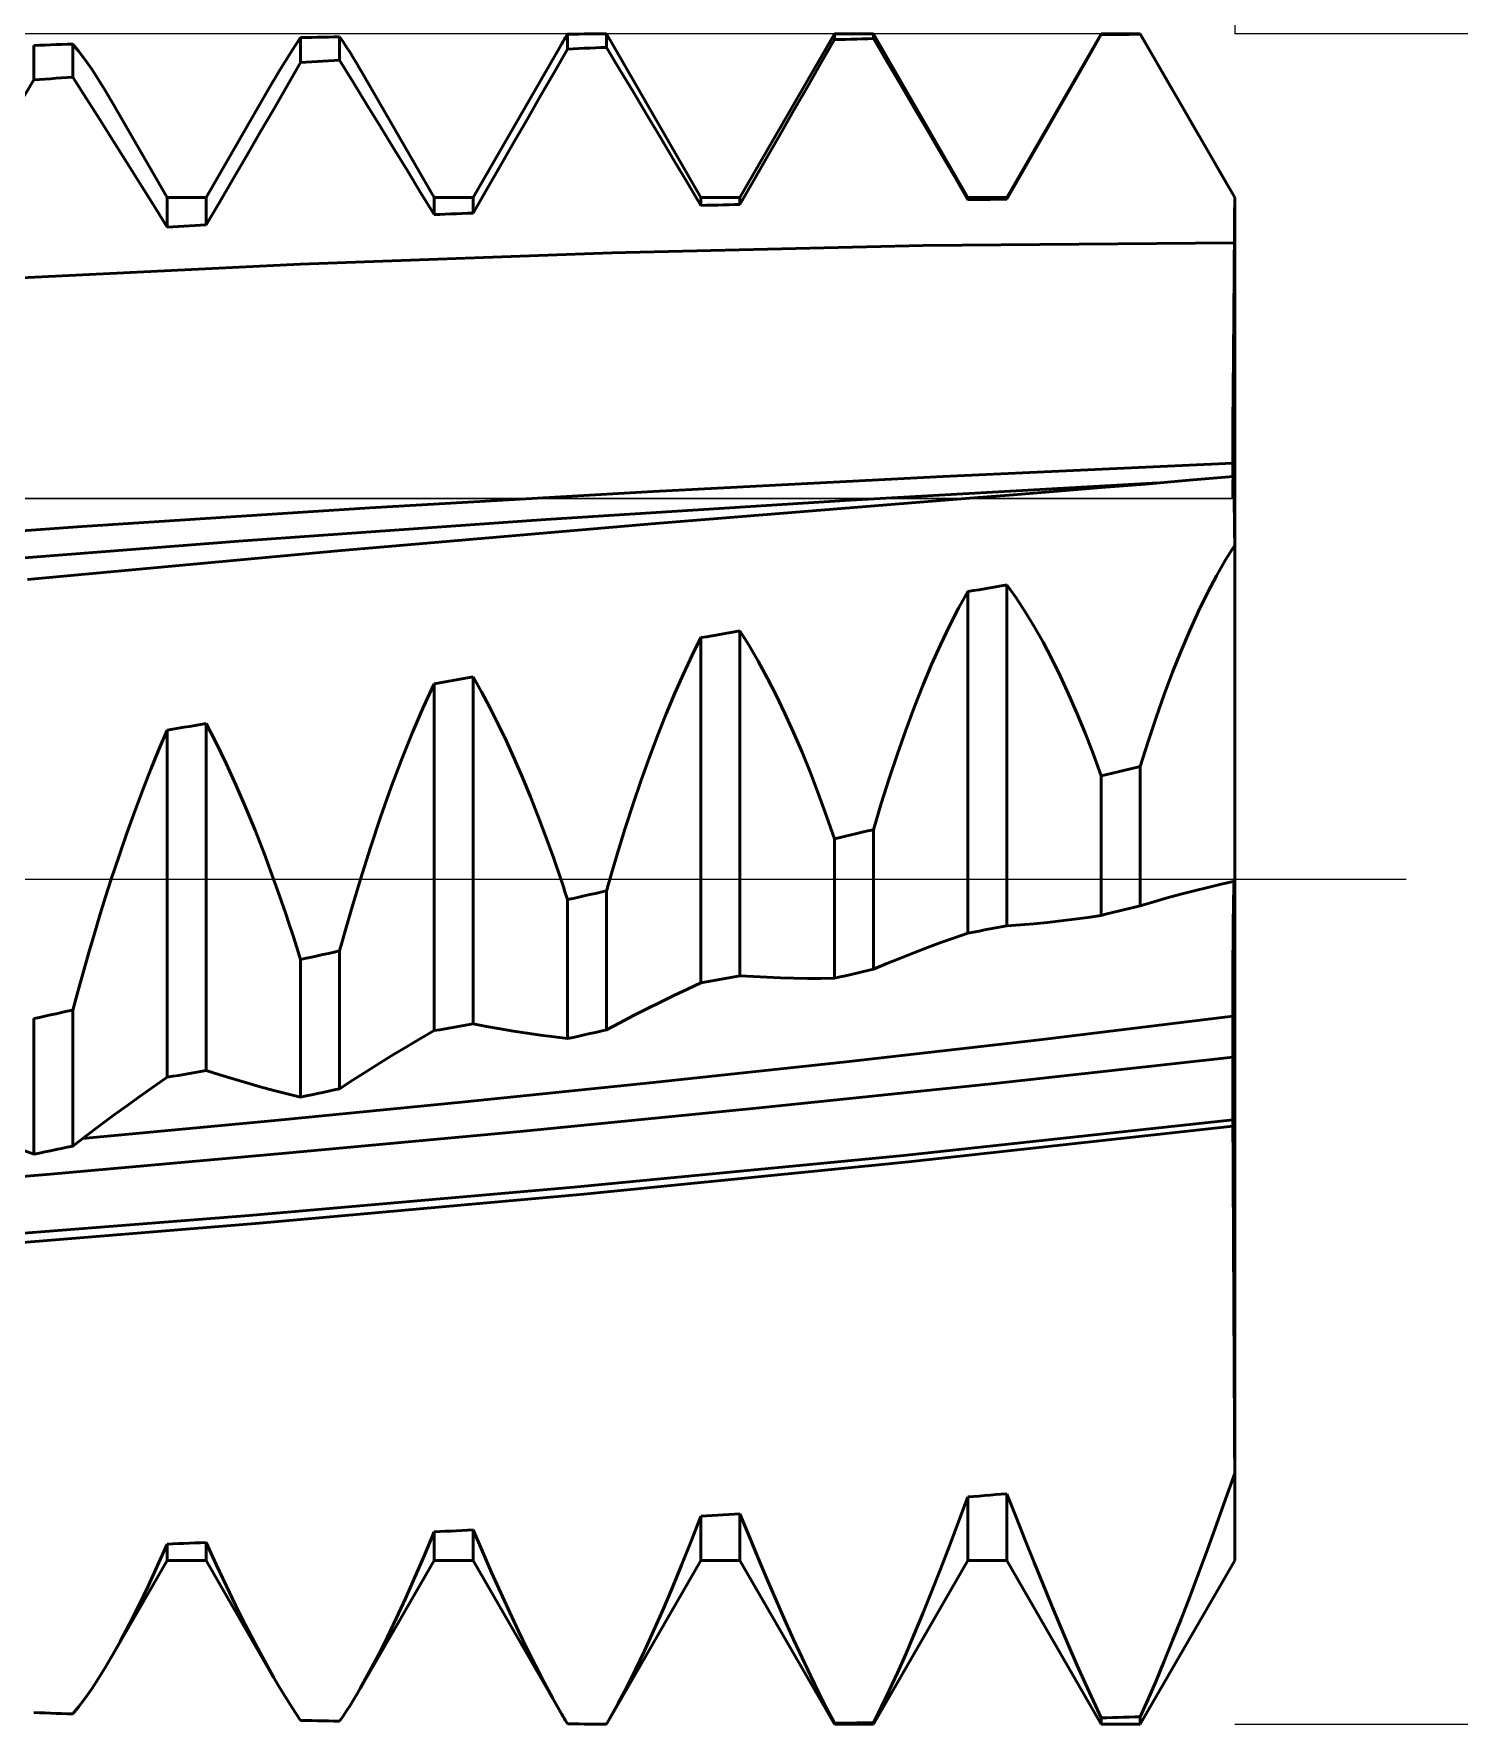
# Model space of a CAD drawing. Header units: millimetres. Extents: x -77 to 81, y -33 to 48.
# Drawn here: x 35.98 to 41.63, y -3.35 to 3.35 of the extents above; entities that cross this region are included whole.
import ezdxf

# ---------------------------------------------------------------- set-up
doc = ezdxf.new("R2010")
doc.units = ezdxf.units.MM
doc.header["$LTSCALE"] = 4.8
doc.linetypes.add('LONGDASH_DASH', pattern=[0.85, 0.4, -0.2, 0.05, -0.2])
for name, color, linetype in [('1', 4, 'CONTINUOUS'), ('2', 7, 'CONTINUOUS'), ('4', 2, 'LONGDASH_DASH'), ('CUT', 1, 'CONTINUOUS'), ('NOCUT', 7, 'CONTINUOUS'), ('SK4', 2, 'LONGDASH_DASH')]:
    doc.layers.add(name, color=color, linetype=linetype)

msp = doc.modelspace()

# ---------------------------------------------------------------- linework, layer by layer
at = {"layer": '1', "color": 4, "linetype": 'CONTINUOUS', "lineweight": 50}
for p, q in [((38.7758, 2.7011), (39.1505, 3.35)), ((39.1505, 3.35), (39.305, 3.35)), ((39.1505, 3.3268), (39.1505, 3.35)), ((39.6797, 2.7011), (39.305, 3.35)), ((39.305, 3.3308), (39.305, 3.35)), ((39.8342, 2.7011), (40.2088, 3.35)), ((40.2088, 3.35), (40.3633, 3.35)), ((40.2088, 3.3469), (40.2088, 3.35)), ((40.738, 2.7011), (40.3633, 3.35)), ((40.3633, 3.3483), (40.3633, 3.35)), ((35.9755, 3.304), (35.9976, 3.3048)), ((35.9755, 3.1673), (35.9755, 3.304)), ((35.9976, 3.3048), (36.0196, 3.3056)), ((36.0196, 3.3056), (36.0417, 3.3064)), ((36.0417, 3.3064), (36.0638, 3.3072)), ((36.0638, 3.3072), (36.0859, 3.308)), ((36.0859, 3.308), (36.1079, 3.3087)), ((36.1079, 3.3087), (36.13, 3.3095)), ((36.1546, 3.2794), (36.13, 3.3095)), ((36.13, 3.1784), (36.13, 3.3095)), ((36.9988, 3.2826), (37.0164, 3.3093)), ((37.0164, 3.3093), (37.0338, 3.3348)), ((37.0338, 3.3348), (37.0559, 3.3352)), ((37.0338, 3.2364), (37.0338, 3.3348)), ((37.0559, 3.3352), (37.078, 3.3357)), ((37.078, 3.3357), (37.1001, 3.3361)), ((37.1001, 3.3361), (37.1221, 3.3366)), ((37.1221, 3.3366), (37.1442, 3.337)), ((37.1442, 3.337), (37.1663, 3.3374)), ((37.1663, 3.3374), (37.1884, 3.3379)), ((37.2019, 3.3181), (37.1883, 3.3379)), ((37.1884, 3.2452), (37.1884, 3.3379)), ((37.2156, 3.2974), (37.2019, 3.3181)), ((37.2295, 3.2758), (37.2156, 3.2974)), ((37.7175, 2.7011), (38.0652, 3.3033)), ((38.0387, 3.1966), (38.0922, 3.2897)), ((38.0647, 3.3024), (38.0693, 3.3104)), ((38.0693, 3.3104), (38.0739, 3.3183)), ((38.0739, 3.3183), (38.0785, 3.3261)), ((38.0785, 3.3261), (38.0831, 3.3338)), ((38.0831, 3.3338), (38.0876, 3.3415)), ((38.0876, 3.3415), (38.0922, 3.349)), ((38.0922, 3.349), (38.1142, 3.3491)), ((38.0922, 3.2897), (38.0922, 3.349)), ((38.0922, 3.2897), (38.1142, 3.2907)), ((38.1142, 3.3491), (38.1363, 3.3492)), ((38.1142, 3.2907), (38.1363, 3.2916)), ((38.1363, 3.3492), (38.1584, 3.3493)), ((38.1363, 3.2916), (38.1584, 3.2925)), ((38.1584, 3.3493), (38.1805, 3.3494)), ((38.1584, 3.2925), (38.1805, 3.2935)), ((38.1805, 3.3494), (38.2025, 3.3495)), ((38.1805, 3.2935), (38.2025, 3.2944)), ((38.2025, 3.3495), (38.2246, 3.3496)), ((38.2025, 3.2944), (38.2246, 3.2953)), ((38.2246, 3.3496), (38.2467, 3.3497)), ((38.2246, 3.2953), (38.2467, 3.2962)), ((38.249, 3.3458), (38.2467, 3.3497)), ((38.2467, 3.2962), (38.2467, 3.3497)), ((38.3001, 3.2072), (38.2467, 3.2962)), ((38.2512, 3.3419), (38.249, 3.3458)), ((38.2535, 3.338), (38.2512, 3.3419)), ((38.2558, 3.3341), (38.2535, 3.338)), ((38.2581, 3.3302), (38.2558, 3.3341)), ((38.2604, 3.3262), (38.2581, 3.3302)), ((38.6213, 2.7011), (38.2601, 3.3268)), ((39.097, 3.2335), (39.1505, 3.3268)), ((39.1505, 3.3268), (39.1726, 3.3274)), ((39.1726, 3.3274), (39.1947, 3.328)), ((39.1947, 3.328), (39.2167, 3.3286)), ((39.2167, 3.3286), (39.2388, 3.3292)), ((39.2388, 3.3292), (39.2609, 3.3297)), ((39.2609, 3.3297), (39.2829, 3.3303)), ((39.2829, 3.3303), (39.305, 3.3308)), ((39.3585, 3.2401), (39.305, 3.3308)), ((40.1554, 3.2539), (40.2088, 3.3469)), ((40.2088, 3.3469), (40.2309, 3.3471)), ((40.2309, 3.3471), (40.253, 3.3473)), ((40.253, 3.3473), (40.2751, 3.3476)), ((40.2751, 3.3476), (40.2971, 3.3478)), ((40.2971, 3.3478), (40.3192, 3.3479)), ((40.3192, 3.3479), (40.3413, 3.3481)), ((40.3413, 3.3481), (40.3633, 3.3483)), ((40.4168, 3.2561), (40.3633, 3.3483)), ((36.1797, 3.2462), (36.1546, 3.2794)), ((36.2052, 3.21), (36.1797, 3.2462)), ((36.9447, 3.1953), (36.9629, 3.2256)), ((36.9629, 3.2256), (36.981, 3.2547)), ((36.9804, 3.1441), (37.0338, 3.2364)), ((36.981, 3.2547), (36.9988, 3.2826)), ((37.0338, 3.2364), (37.0559, 3.2377)), ((37.0559, 3.2377), (37.078, 3.239)), ((37.078, 3.239), (37.1001, 3.2402)), ((37.1001, 3.2402), (37.1221, 3.2415)), ((37.1221, 3.2415), (37.1442, 3.2427)), ((37.1442, 3.2427), (37.1663, 3.244)), ((37.1663, 3.244), (37.1884, 3.2452)), ((37.2418, 3.1585), (37.1884, 3.2452)), ((37.2434, 3.2533), (37.2295, 3.2758)), ((37.2575, 3.2299), (37.2434, 3.2533)), ((37.2717, 3.2055), (37.2575, 3.2299)), ((39.0436, 3.1401), (39.097, 3.2335)), ((39.412, 3.1492), (39.3585, 3.2401)), ((40.1019, 3.1608), (40.1554, 3.2539)), ((40.4703, 3.1639), (40.4168, 3.2561)), ((35.922, 3.0761), (35.9755, 3.1673)), ((35.9755, 3.1673), (35.9976, 3.1689)), ((35.9976, 3.1689), (36.0196, 3.1705)), ((36.0196, 3.1705), (36.0417, 3.1721)), ((36.0417, 3.1721), (36.0638, 3.1737)), ((36.0638, 3.1737), (36.0859, 3.1753)), ((36.0859, 3.1753), (36.1079, 3.1768)), ((36.1079, 3.1768), (36.13, 3.1784)), ((36.1835, 3.0943), (36.13, 3.1784)), ((36.231, 3.1707), (36.2052, 3.21)), ((36.2573, 3.1284), (36.231, 3.1707)), ((36.6592, 2.7011), (36.9267, 3.1644)), ((36.9263, 3.1638), (36.9447, 3.1953)), ((37.2953, 3.0715), (37.2418, 3.1585)), ((37.563, 2.7011), (37.271, 3.2068)), ((37.9852, 3.1036), (38.0387, 3.1966)), ((38.3536, 3.1181), (38.3001, 3.2072)), ((39.4655, 3.0581), (39.412, 3.1492)), ((40.0484, 3.0676), (40.1019, 3.1608)), ((40.5238, 3.0715), (40.4703, 3.1639)), ((36.237, 3.01), (36.1835, 3.0943)), ((36.284, 3.0832), (36.2573, 3.1284)), ((36.5047, 2.7011), (36.2828, 3.0853)), ((36.9269, 3.0518), (36.9804, 3.1441)), ((37.9317, 3.0106), (37.9852, 3.1036)), ((38.4071, 3.0288), (38.3536, 3.1181)), ((38.99, 3.0468), (39.0436, 3.1401)), ((36.8734, 2.9596), (36.9269, 3.0518)), ((37.3488, 2.9843), (37.2953, 3.0715)), ((38.4606, 2.9393), (38.4071, 3.0288)), ((38.9365, 2.9535), (38.99, 3.0468)), ((39.519, 2.9669), (39.4655, 3.0581)), ((39.9949, 2.9744), (40.0484, 3.0676)), ((40.5773, 2.979), (40.5238, 3.0715)), ((36.2905, 2.9254), (36.237, 3.01)), ((36.8198, 2.8676), (36.8734, 2.9596)), ((37.4023, 2.8969), (37.3488, 2.9843)), ((37.8782, 2.9177), (37.9317, 3.0106)), ((38.883, 2.8602), (38.9365, 2.9535)), ((39.5725, 2.8756), (39.519, 2.9669)), ((39.9413, 2.8812), (39.9949, 2.9744)), ((40.6309, 2.8865), (40.5773, 2.979)), ((36.344, 2.8405), (36.2905, 2.9254)), ((37.4559, 2.8093), (37.4023, 2.8969)), ((37.8246, 2.8249), (37.8782, 2.9177)), ((38.5142, 2.8495), (38.4606, 2.9393)), ((39.8878, 2.788), (39.9413, 2.8812)), ((40.6844, 2.7938), (40.6309, 2.8865)), ((36.3975, 2.7553), (36.344, 2.8405)), ((36.7663, 2.7757), (36.8198, 2.8676)), ((37.7711, 2.7321), (37.8246, 2.8249)), ((38.5678, 2.7596), (38.5142, 2.8495)), ((38.8294, 2.767), (38.883, 2.8602)), ((39.6261, 2.7841), (39.5725, 2.8756)), ((36.4511, 2.6699), (36.3975, 2.7553)), ((36.7128, 2.6839), (36.7663, 2.7757)), ((37.5094, 2.7214), (37.4559, 2.8093)), ((38.6213, 2.6696), (38.5678, 2.7596)), ((38.7758, 2.6738), (38.8294, 2.767)), ((39.6797, 2.6925), (39.6261, 2.7841)), ((39.8342, 2.6947), (39.8878, 2.788)), ((40.738, 2.7011), (40.6844, 2.7938)), ((36.5047, 2.7011), (36.6592, 2.7011)), ((36.5047, 2.5842), (36.5047, 2.7011)), ((36.6592, 2.5922), (36.6592, 2.7011)), ((36.6592, 2.5922), (36.7128, 2.6839)), ((37.563, 2.6334), (37.5094, 2.7214)), ((37.563, 2.7011), (37.7175, 2.7011)), ((37.563, 2.6334), (37.563, 2.7011)), ((37.7175, 2.6395), (37.7711, 2.7321)), ((37.7175, 2.6395), (37.7175, 2.7011)), ((38.6213, 2.7011), (38.7758, 2.7011)), ((38.6213, 2.6696), (38.6213, 2.7011)), ((38.7758, 2.6738), (38.7758, 2.7011)), ((39.6797, 2.7011), (39.8342, 2.7011)), ((39.6797, 2.6925), (39.6797, 2.7011)), ((39.6797, 2.6925), (39.7017, 2.6929)), ((39.7017, 2.6929), (39.7238, 2.6932)), ((39.7238, 2.6932), (39.7459, 2.6935)), ((39.7459, 2.6935), (39.768, 2.6938)), ((39.768, 2.6938), (39.79, 2.6941)), ((39.79, 2.6941), (39.8121, 2.6944)), ((39.8121, 2.6944), (39.8342, 2.6947)), ((39.8342, 2.6947), (39.8342, 2.7011)), ((40.7378, 2.6754), (40.738, 2.7011)), ((40.738, 2.7011), (40.738, 2.7011)), ((40.738, 2.6754), (40.738, 2.7011)), ((40.738, 2.7011), (40.738, 2.7011)), ((36.5047, 2.5842), (36.4511, 2.6699)), ((37.563, 2.6334), (37.5851, 2.6342)), ((37.5851, 2.6342), (37.6071, 2.6351)), ((37.6071, 2.6351), (37.6292, 2.636)), ((37.6292, 2.636), (37.6513, 2.6369)), ((37.6513, 2.6369), (37.6734, 2.6377)), ((37.6734, 2.6377), (37.6954, 2.6386)), ((37.6954, 2.6386), (37.7175, 2.6395)), ((38.6213, 2.6696), (38.6434, 2.6702)), ((38.6434, 2.6702), (38.6655, 2.6708)), ((38.6655, 2.6708), (38.6876, 2.6714)), ((38.6876, 2.6714), (38.7096, 2.672)), ((38.7096, 2.672), (38.7317, 2.6726)), ((38.7317, 2.6726), (38.7538, 2.6732)), ((38.7538, 2.6732), (38.7758, 2.6738)), ((40.7371, 2.5982), (40.7374, 2.6239)), ((40.7374, 2.6239), (40.7376, 2.6496)), ((40.7376, 2.6496), (40.7378, 2.6754)), ((40.738, 2.6496), (40.738, 2.6754)), ((40.738, 2.6239), (40.738, 2.6496)), ((40.738, 2.5982), (40.738, 2.6239)), ((36.5047, 2.5842), (36.5267, 2.5854)), ((36.5267, 2.5854), (36.5488, 2.5865)), ((36.5488, 2.5865), (36.5709, 2.5877)), ((36.5709, 2.5877), (36.593, 2.5888)), ((36.593, 2.5888), (36.615, 2.59)), ((36.615, 2.59), (36.6371, 2.5911)), ((36.6371, 2.5911), (36.6592, 2.5922)), ((40.7365, 2.521), (40.7367, 2.5468)), ((40.7367, 2.5468), (40.7369, 2.5725)), ((40.7369, 2.5725), (40.7371, 2.5982)), ((40.738, 2.5725), (40.738, 2.5982)), ((40.738, 2.5468), (40.738, 2.5725)), ((40.738, 2.521), (40.738, 2.5468)), ((37.0337, 2.4374), (38.268, 2.4823)), ((38.268, 2.4823), (39.5023, 2.5106)), ((39.5023, 2.5106), (40.7365, 2.521)), ((40.736, 2.4641), (40.7365, 2.521)), ((40.736, 2.4641), (40.7365, 2.521)), ((40.7365, 2.521), (40.7367, 2.521)), ((40.7367, 2.521), (40.737, 2.521)), ((40.737, 2.521), (40.7372, 2.521)), ((40.7372, 2.521), (40.7375, 2.521)), ((40.7375, 2.521), (40.738, 2.521)), ((40.738, 2.4641), (40.738, 2.521)), ((35.7995, 2.3762), (37.0337, 2.4374)), ((40.7355, 2.4074), (40.736, 2.4641)), ((40.7355, 2.4074), (40.736, 2.4641)), ((40.738, 2.4075), (40.738, 2.4641)), ((40.7346, 2.2956), (40.7351, 2.3512)), ((40.7346, 2.2954), (40.7351, 2.3511)), ((40.7351, 2.3512), (40.7355, 2.4074)), ((40.7351, 2.3511), (40.7355, 2.4074)), ((40.738, 2.3513), (40.738, 2.4075)), ((40.738, 2.2956), (40.738, 2.3513)), ((40.7341, 2.2406), (40.7346, 2.2956)), ((40.7341, 2.2404), (40.7346, 2.2954)), ((40.738, 2.2407), (40.738, 2.2956)), ((40.7337, 2.1865), (40.7341, 2.2406)), ((40.7337, 2.1863), (40.7341, 2.2404)), ((40.738, 2.1866), (40.738, 2.2407)), ((40.7333, 2.1335), (40.7337, 2.1865)), ((40.7333, 2.1333), (40.7337, 2.1863)), ((40.738, 2.1336), (40.738, 2.1866)), ((40.7324, 2.0318), (40.7328, 2.0819)), ((40.7324, 2.0317), (40.7328, 2.0817)), ((40.7328, 2.0819), (40.7333, 2.1335)), ((40.7328, 2.0817), (40.7333, 2.1333)), ((40.738, 2.082), (40.738, 2.1336)), ((40.738, 2.0319), (40.738, 2.082)), ((40.732, 1.9835), (40.7324, 2.0318)), ((40.732, 1.9833), (40.7324, 2.0317)), ((40.738, 1.9836), (40.738, 2.0319)), ((40.7317, 1.9369), (40.732, 1.9835)), ((40.7317, 1.9368), (40.732, 1.9833)), ((40.738, 1.937), (40.738, 1.9836)), ((40.731, 1.8498), (40.7313, 1.8923)), ((40.731, 1.8496), (40.7313, 1.8922)), ((40.7313, 1.8923), (40.7317, 1.9369)), ((40.7313, 1.8922), (40.7317, 1.9368)), ((40.738, 1.8925), (40.738, 1.937)), ((40.738, 1.85), (40.738, 1.8925)), ((40.7305, 1.7719), (40.7308, 1.8096)), ((40.7305, 1.7718), (40.7308, 1.8095)), ((40.7308, 1.8096), (40.731, 1.8498)), ((40.7308, 1.8095), (40.731, 1.8496)), ((40.738, 1.8098), (40.738, 1.85)), ((40.738, 1.7721), (40.738, 1.8098)), ((40.7303, 1.7368), (40.7305, 1.7719)), ((40.7303, 1.7367), (40.7305, 1.7718)), ((40.738, 1.737), (40.738, 1.7721)), ((40.73, 1.6747), (40.7301, 1.7044)), ((40.73, 1.6747), (40.7301, 1.7043)), ((40.7301, 1.7044), (40.7303, 1.7368)), ((40.7301, 1.7043), (40.7303, 1.7367)), ((40.738, 1.7046), (40.738, 1.737)), ((40.738, 1.675), (40.738, 1.7046)), ((40.738, 1.6483), (40.738, 1.675)), ((39.5798, 1.596), (40.7299, 1.648)), ((40.7299, 1.648), (40.73, 1.6747)), ((40.7299, 1.648), (40.73, 1.6747)), ((40.7299, 1.648), (40.7313, 1.648)), ((40.7299, 1.5955), (40.7299, 1.648)), ((40.7299, 1.5955), (40.7299, 1.648)), ((40.7313, 1.648), (40.7326, 1.6481)), ((40.7326, 1.6481), (40.734, 1.6482)), ((40.734, 1.6482), (40.7353, 1.6482)), ((40.7353, 1.6482), (40.7367, 1.6483)), ((40.7367, 1.6483), (40.738, 1.6483)), ((40.738, 1.5962), (40.738, 1.6483)), ((38.4312, 1.5365), (39.5798, 1.596)), ((39.2148, 1.5015), (40.4336, 1.5699)), ((40.0349, 1.5368), (40.2091, 1.5511)), ((40.2091, 1.5511), (40.3834, 1.5656)), ((40.3834, 1.5656), (40.5577, 1.5805)), ((40.5577, 1.5805), (40.732, 1.5957)), ((40.731, 1.5881), (40.7312, 1.5904)), ((40.7312, 1.5904), (40.7313, 1.5923)), ((40.7313, 1.5923), (40.7315, 1.5938)), ((40.7315, 1.5938), (40.7317, 1.5948)), ((40.7317, 1.5948), (40.7318, 1.5954)), ((40.7318, 1.5954), (40.732, 1.5957)), ((40.7327, 1.5923), (40.732, 1.5957)), ((40.7327, 1.5923), (40.732, 1.5957)), ((40.732, 1.5957), (40.7327, 1.5957)), ((40.7327, 1.5957), (40.7333, 1.5958)), ((40.7333, 1.5821), (40.7327, 1.5923)), ((40.7333, 1.5821), (40.7327, 1.5923)), ((40.7333, 1.5958), (40.7344, 1.5959)), ((40.734, 1.5651), (40.7333, 1.5821)), ((40.734, 1.5651), (40.7333, 1.5821)), ((40.7347, 1.5413), (40.734, 1.5651)), ((40.7347, 1.5413), (40.734, 1.5651)), ((40.7344, 1.5959), (40.7357, 1.596)), ((40.7354, 1.5108), (40.7347, 1.5413)), ((40.7354, 1.5108), (40.7347, 1.5413)), ((40.7357, 1.596), (40.7368, 1.5961)), ((40.7368, 1.5961), (40.738, 1.5962)), ((40.738, -2.7011), (40.738, 1.5962)), ((37.308, 1.4712), (38.4312, 1.5365)), ((38.0057, 1.425), (39.2148, 1.5015)), ((38.4409, 1.4094), (39.6863, 1.5092)), ((39.6863, 1.5092), (39.8606, 1.5228)), ((39.8606, 1.5228), (40.0349, 1.5368)), ((40.736, 1.4736), (40.7354, 1.5108)), ((40.736, 1.4735), (40.7354, 1.5108)), ((36.1674, 1.3975), (37.308, 1.4712)), ((36.8059, 1.3404), (38.0057, 1.425)), ((37.1954, 1.3024), (38.4409, 1.4094)), ((40.7367, 1.4298), (40.736, 1.4736)), ((40.7367, 1.4297), (40.736, 1.4735)), ((40.7374, 1.3796), (40.7367, 1.4298)), ((40.7374, 1.3796), (40.7367, 1.4297)), ((35.0121, 1.3154), (36.1674, 1.3975)), ((35.6041, 1.247), (36.8059, 1.3404)), ((40.738, 1.3232), (40.7374, 1.3796)), ((40.738, 1.3232), (40.7374, 1.3796)), ((35.95, 1.1874), (37.1954, 1.3024)), ((40.7014, 1.2647), (40.738, 1.3232)), ((40.6652, 1.2016), (40.7014, 1.2647)), ((39.6431, 1.0732), (39.6797, 1.1391)), ((39.6797, 1.1391), (39.7017, 1.1429)), ((39.6797, -0.2147), (39.6797, 1.1391)), ((39.7017, 1.1429), (39.7238, 1.1467)), ((39.7238, 1.1467), (39.7459, 1.1505)), ((39.7459, 1.1505), (39.768, 1.1543)), ((39.768, 1.1543), (39.79, 1.1582)), ((39.79, 1.1582), (39.8342, 1.1658)), ((39.8706, 1.1145), (39.8342, 1.1658)), ((39.8342, -0.1852), (39.8342, 1.1658)), ((40.6295, 1.134), (40.6652, 1.2016)), ((39.6069, 1.003), (39.6431, 1.0732)), ((39.9067, 1.0594), (39.8706, 1.1145)), ((40.5942, 1.0618), (40.6295, 1.134)), ((39.9424, 1.0007), (39.9067, 1.0594)), ((40.5594, 0.9853), (40.5942, 1.0618)), ((38.5862, 0.887), (38.6213, 0.9567)), ((38.6213, 0.9567), (38.6434, 0.9605)), ((38.6213, -0.4113), (38.6213, 0.9567)), ((38.6434, 0.9605), (38.6655, 0.9643)), ((38.6655, 0.9643), (38.6876, 0.9681)), ((38.6876, 0.9681), (38.7096, 0.9719)), ((38.7096, 0.9719), (38.7317, 0.9756)), ((38.7317, 0.9756), (38.7538, 0.9794)), ((38.7538, 0.9794), (38.7758, 0.9832)), ((38.8123, 0.9249), (38.7758, 0.9832)), ((38.7758, -0.3832), (38.7758, 0.9832)), ((39.5711, 0.9285), (39.6069, 1.003)), ((39.9777, 0.9383), (39.9424, 1.0007)), ((40.0125, 0.8723), (39.9777, 0.9383)), ((40.5251, 0.9046), (40.5594, 0.9853)), ((38.5514, 0.8135), (38.5862, 0.887)), ((38.8484, 0.863), (38.8123, 0.9249)), ((39.5359, 0.8497), (39.5711, 0.9285)), ((40.0468, 0.803), (40.0125, 0.8723)), ((40.4915, 0.8201), (40.5251, 0.9046)), ((38.517, 0.7363), (38.5514, 0.8135)), ((38.8841, 0.7976), (38.8484, 0.863)), ((39.5011, 0.7668), (39.5359, 0.8497)), ((40.4585, 0.7318), (40.4915, 0.8201)), ((37.5192, 0.6791), (37.563, 0.7741)), ((37.563, 0.7741), (37.5851, 0.7779)), ((37.563, -0.6011), (37.563, 0.7741)), ((37.5851, 0.7779), (37.6071, 0.7818)), ((37.6071, 0.7818), (37.6292, 0.7856)), ((37.6292, 0.7856), (37.6513, 0.7894)), ((37.6513, 0.7894), (37.6734, 0.7932)), ((37.6734, 0.7932), (37.6954, 0.7971)), ((37.6954, 0.7971), (37.7175, 0.8009)), ((37.7511, 0.7414), (37.7175, 0.8009)), ((37.7175, -0.5737), (37.7175, 0.8009)), ((37.7844, 0.6791), (37.7511, 0.7414)), ((38.9194, 0.7287), (38.8841, 0.7976)), ((39.4668, 0.68), (39.5011, 0.7668)), ((40.0804, 0.7304), (40.0468, 0.803)), ((37.476, 0.5784), (37.5192, 0.6791)), ((37.8174, 0.6139), (37.7844, 0.6791)), ((38.4831, 0.6553), (38.517, 0.7363)), ((38.9542, 0.6564), (38.9194, 0.7287)), ((39.4332, 0.5896), (39.4668, 0.68)), ((40.1135, 0.6547), (40.0804, 0.7304)), ((40.4261, 0.64), (40.4585, 0.7318)), ((36.5709, 0.6013), (36.593, 0.6051)), ((36.593, 0.6051), (36.615, 0.609)), ((36.615, 0.609), (36.6371, 0.6128)), ((36.6371, 0.6128), (36.6592, 0.6167)), ((36.699, 0.5395), (36.6592, 0.6167)), ((36.6592, -0.7592), (36.6592, 0.6167)), ((37.85, 0.5459), (37.8174, 0.6139)), ((38.4496, 0.5708), (38.4831, 0.6553)), ((38.9884, 0.581), (38.9542, 0.6564)), ((40.1459, 0.5758), (40.1135, 0.6547)), ((40.3944, 0.5447), (40.4261, 0.64)), ((36.4719, 0.5138), (36.5047, 0.5897)), ((36.5047, 0.5897), (36.5267, 0.5935)), ((36.5047, -0.7858), (36.5047, 0.5897)), ((36.5267, 0.5935), (36.5488, 0.5974)), ((36.5488, 0.5974), (36.5709, 0.6013)), ((36.7383, 0.4584), (36.699, 0.5395)), ((37.4335, 0.4724), (37.476, 0.5784)), ((37.8822, 0.4751), (37.85, 0.5459)), ((38.4165, 0.4828), (38.4496, 0.5708)), ((39.0221, 0.5025), (38.9884, 0.581)), ((39.4001, 0.4959), (39.4332, 0.5896)), ((40.1777, 0.4938), (40.1459, 0.5758)), ((40.3633, 0.4461), (40.3944, 0.5447)), ((36.4394, 0.435), (36.4719, 0.5138)), ((37.3917, 0.3611), (37.4335, 0.4724)), ((37.914, 0.4017), (37.8822, 0.4751)), ((38.3841, 0.3918), (38.4165, 0.4828)), ((39.0551, 0.4211), (39.0221, 0.5025)), ((39.3678, 0.3988), (39.4001, 0.4959)), ((40.2088, 0.4089), (40.1777, 0.4938)), ((36.4074, 0.3533), (36.4394, 0.435)), ((36.7772, 0.3736), (36.7383, 0.4584)), ((39.0876, 0.3367), (39.0551, 0.4211)), ((40.2088, 0.4089), (40.2309, 0.4142)), ((40.2088, -0.1441), (40.2088, 0.4089)), ((40.2309, 0.4142), (40.253, 0.4195)), ((40.253, 0.4195), (40.2751, 0.4248)), ((40.2751, 0.4248), (40.2971, 0.4301)), ((40.2971, 0.4301), (40.3192, 0.4354)), ((40.3192, 0.4354), (40.3413, 0.4408)), ((40.3413, 0.4408), (40.3633, 0.4461)), ((40.3633, -0.1066), (40.3633, 0.4461)), ((36.3757, 0.2689), (36.4074, 0.3533)), ((36.8156, 0.285), (36.7772, 0.3736)), ((37.3506, 0.2449), (37.3917, 0.3611)), ((37.9453, 0.326), (37.914, 0.4017)), ((38.3522, 0.2979), (38.3841, 0.3918)), ((39.1193, 0.2496), (39.0876, 0.3367)), ((39.3361, 0.2987), (39.3678, 0.3988)), ((36.3443, 0.1818), (36.3757, 0.2689)), ((36.8533, 0.1931), (36.8156, 0.285)), ((37.976, 0.2479), (37.9453, 0.326)), ((38.3209, 0.2012), (38.3522, 0.2979)), ((39.305, 0.1955), (39.3361, 0.2987)), ((37.3104, 0.1244), (37.3506, 0.2449)), ((38.0063, 0.1674), (37.976, 0.2479)), ((38.2902, 0.1018), (38.3209, 0.2012)), ((39.1505, 0.1597), (39.1193, 0.2496)), ((36.3134, 0.092), (36.3443, 0.1818)), ((36.8904, 0.0981), (36.8533, 0.1931)), ((38.036, 0.0848), (38.0063, 0.1674)), ((39.1505, 0.1597), (39.1726, 0.1648)), ((39.1505, -0.3935), (39.1505, 0.1597)), ((39.1726, 0.1648), (39.1947, 0.1699)), ((39.1947, 0.1699), (39.2167, 0.175)), ((39.2167, 0.175), (39.2388, 0.1801)), ((39.2388, 0.1801), (39.2609, 0.1853)), ((39.2609, 0.1853), (39.2829, 0.1904)), ((39.2829, 0.1904), (39.305, 0.1955)), ((39.305, -0.3578), (39.305, 0.1955)), ((36.2829, 0), (36.3134, 0.092)), ((36.9267, 0), (36.8904, 0.0981)), ((37.2711, 0), (37.3104, 0.1244)), ((38.0652, 0), (38.036, 0.0848)), ((38.2601, 0), (38.2902, 0.1018)), ((36.2602, -0.071), (36.2829, 0)), ((36.9425, -0.044), (36.9267, 0)), ((37.259, -0.0397), (37.2711, 0)), ((38.069, -0.0116), (38.0652, 0)), ((38.2582, -0.0067), (38.2601, 0)), ((36.9581, -0.0886), (36.9425, -0.044)), ((37.247, -0.0797), (37.259, -0.0397)), ((38.0729, -0.0232), (38.069, -0.0116)), ((38.0768, -0.0348), (38.0729, -0.0232)), ((38.0806, -0.0465), (38.0768, -0.0348)), ((38.0845, -0.0583), (38.0806, -0.0465)), ((38.0883, -0.07), (38.0845, -0.0583)), ((38.1363, -0.0719), (38.1584, -0.0669)), ((38.1584, -0.0669), (38.1805, -0.0619)), ((38.1805, -0.0619), (38.2025, -0.0569)), ((38.2025, -0.0569), (38.2246, -0.0519)), ((38.2246, -0.0519), (38.2467, -0.0469)), ((38.2467, -0.0469), (38.2486, -0.0402)), ((38.2467, -0.5982), (38.2467, -0.0469)), ((38.2486, -0.0402), (38.2505, -0.0334)), ((38.2505, -0.0334), (38.2524, -0.0267)), ((38.2524, -0.0267), (38.2543, -0.02)), ((38.2543, -0.02), (38.2563, -0.0133)), ((38.2563, -0.0133), (38.2582, -0.0067)), ((40.4703, -0.0752), (40.5238, -0.0605)), ((40.5238, -0.0605), (40.5773, -0.0464)), ((40.5773, -0.0464), (40.6309, -0.0331)), ((40.6309, -0.0331), (40.6844, -0.0204)), ((40.6844, -0.0204), (40.738, -0.0085)), ((40.7335, -0.0729), (40.734, -0.053)), ((40.7335, -0.073), (40.734, -0.053)), ((40.734, -0.053), (40.7344, -0.0366)), ((40.734, -0.053), (40.7344, -0.0366)), ((40.7344, -0.0366), (40.7349, -0.0238)), ((40.7344, -0.0366), (40.7349, -0.0238)), ((40.7349, -0.0238), (40.7354, -0.0145)), ((40.7349, -0.0238), (40.7354, -0.0146)), ((40.7354, -0.0145), (40.7359, -0.0089)), ((40.7354, -0.0146), (40.7359, -0.0089)), ((36.2377, -0.1432), (36.2602, -0.071)), ((36.9735, -0.1337), (36.9581, -0.0886)), ((36.9888, -0.1793), (36.9735, -0.1337)), ((37.2233, -0.1608), (37.2351, -0.1201)), ((37.2351, -0.1201), (37.247, -0.0797)), ((38.0922, -0.0818), (38.0883, -0.07)), ((38.0922, -0.0818), (38.1142, -0.0769)), ((38.0922, -0.6326), (38.0922, -0.0818)), ((38.1142, -0.0769), (38.1363, -0.0719)), ((40.2309, -0.1387), (40.253, -0.1334)), ((40.253, -0.1334), (40.2751, -0.1281)), ((40.2751, -0.1281), (40.2971, -0.1227)), ((40.2971, -0.1227), (40.3192, -0.1174)), ((40.3192, -0.1174), (40.3413, -0.112)), ((40.3413, -0.112), (40.3633, -0.1066)), ((40.3633, -0.1066), (40.4168, -0.0906)), ((40.4168, -0.0906), (40.4703, -0.0752)), ((40.7322, -0.1527), (40.7326, -0.1229)), ((40.7322, -0.1527), (40.7326, -0.1229)), ((40.7326, -0.1229), (40.733, -0.0962)), ((40.7326, -0.1229), (40.733, -0.0963)), ((40.733, -0.0962), (40.7335, -0.0729)), ((40.733, -0.0963), (40.7335, -0.073)), ((36.2156, -0.2165), (36.2377, -0.1432)), ((37.004, -0.2255), (36.9888, -0.1793)), ((37.2115, -0.2018), (37.2233, -0.1608)), ((39.7459, -0.2021), (39.768, -0.1979)), ((39.768, -0.1979), (39.79, -0.1936)), ((39.79, -0.1936), (39.8121, -0.1894)), ((39.8121, -0.1894), (39.8342, -0.1852)), ((39.8342, -0.1852), (39.8878, -0.1815)), ((39.8878, -0.1815), (39.9413, -0.1771)), ((39.9413, -0.1771), (39.9949, -0.172)), ((39.9949, -0.172), (40.0484, -0.1661)), ((40.0484, -0.1661), (40.1019, -0.1595)), ((40.1019, -0.1595), (40.1554, -0.1522)), ((40.1554, -0.1522), (40.2088, -0.1441)), ((40.2088, -0.1441), (40.2309, -0.1387)), ((40.7314, -0.2215), (40.7318, -0.1856)), ((40.7314, -0.2216), (40.7318, -0.1856)), ((40.7318, -0.1856), (40.7322, -0.1527)), ((40.7318, -0.1856), (40.7322, -0.1527)), ((36.1937, -0.2908), (36.2156, -0.2165)), ((37.019, -0.2721), (37.004, -0.2255)), ((37.1883, -0.2848), (37.1999, -0.2432)), ((37.1999, -0.2432), (37.2115, -0.2018)), ((39.519, -0.2721), (39.5725, -0.2523)), ((39.5725, -0.2523), (39.6261, -0.2331)), ((39.6261, -0.2331), (39.6797, -0.2147)), ((39.6797, -0.2147), (39.7017, -0.2105)), ((39.7017, -0.2105), (39.7238, -0.2063)), ((39.7238, -0.2063), (39.7459, -0.2021)), ((40.7308, -0.3019), (40.7311, -0.2603)), ((40.7308, -0.302), (40.7311, -0.2604)), ((40.7311, -0.2603), (40.7314, -0.2215)), ((40.7311, -0.2604), (40.7314, -0.2216)), ((36.1722, -0.366), (36.1937, -0.2908)), ((37.0338, -0.3193), (37.019, -0.2721)), ((37.0338, -0.3193), (37.0559, -0.3143)), ((37.0338, -0.8649), (37.0338, -0.3193)), ((37.0559, -0.3143), (37.078, -0.3094)), ((37.078, -0.3094), (37.1001, -0.3045)), ((37.1001, -0.3045), (37.1221, -0.2996)), ((37.1221, -0.2996), (37.1442, -0.2947)), ((37.1442, -0.2947), (37.1663, -0.2897)), ((37.1663, -0.2897), (37.1884, -0.2848)), ((37.1884, -0.8313), (37.1884, -0.2848)), ((39.3585, -0.3354), (39.412, -0.3136)), ((39.412, -0.3136), (39.4655, -0.2925)), ((39.4655, -0.2925), (39.519, -0.2721)), ((40.7306, -0.3459), (40.7308, -0.3019)), ((40.7306, -0.346), (40.7308, -0.302)), ((36.151, -0.4423), (36.1722, -0.366)), ((38.6655, -0.4033), (38.6876, -0.3993)), ((38.6876, -0.3993), (38.7096, -0.3953)), ((38.7096, -0.3953), (38.7317, -0.3912)), ((38.7317, -0.3912), (38.7538, -0.3872)), ((38.7538, -0.3872), (38.7758, -0.3832)), ((38.8294, -0.3867), (38.7758, -0.3832)), ((38.883, -0.3896), (38.8294, -0.3867)), ((38.9365, -0.3918), (38.883, -0.3896)), ((38.99, -0.3933), (38.9365, -0.3918)), ((39.0436, -0.3941), (38.99, -0.3933)), ((39.097, -0.3941), (39.0436, -0.3941)), ((39.097, -0.3941), (39.1505, -0.3935)), ((39.1505, -0.3935), (39.1726, -0.3884)), ((39.1726, -0.3884), (39.1947, -0.3833)), ((39.1947, -0.3833), (39.2167, -0.3782)), ((39.2167, -0.3782), (39.2388, -0.3731)), ((39.2388, -0.3731), (39.2609, -0.368)), ((39.2609, -0.368), (39.2829, -0.3629)), ((39.2829, -0.3629), (39.305, -0.3578)), ((39.305, -0.3578), (39.3585, -0.3354)), ((40.7301, -0.4409), (40.7303, -0.3923)), ((40.7301, -0.4409), (40.7303, -0.3924)), ((40.7303, -0.3923), (40.7306, -0.3459)), ((40.7303, -0.3924), (40.7306, -0.346)), ((36.13, -0.5193), (36.151, -0.4423)), ((38.4606, -0.4876), (38.5142, -0.4615)), ((38.5142, -0.4615), (38.5678, -0.4361)), ((38.5678, -0.4361), (38.6213, -0.4113)), ((38.6213, -0.4113), (38.6434, -0.4073)), ((38.6434, -0.4073), (38.6655, -0.4033)), ((40.73, -0.4915), (40.7301, -0.4409)), ((40.73, -0.4915), (40.7301, -0.4409)), ((36.0417, -0.5388), (36.0638, -0.5339)), ((36.0638, -0.5339), (36.0859, -0.5291)), ((36.0859, -0.5291), (36.1079, -0.5242)), ((36.1079, -0.5242), (36.13, -0.5193)), ((36.13, -1.0584), (36.13, -0.5193)), ((38.3536, -0.5416), (38.4071, -0.5143)), ((38.4071, -0.5143), (38.4606, -0.4876)), ((40.7299, -0.5441), (40.73, -0.4915)), ((40.7299, -0.5441), (40.73, -0.4915)), ((35.9755, -0.5533), (35.9976, -0.5485)), ((35.9755, -1.0911), (35.9755, -0.5533)), ((35.9976, -0.5485), (36.0196, -0.5436)), ((36.0196, -0.5436), (36.0417, -0.5388)), ((37.5094, -0.6321), (37.563, -0.6011)), ((37.563, -0.6011), (37.5851, -0.5972)), ((37.5851, -0.5972), (37.6071, -0.5933)), ((37.6071, -0.5933), (37.6292, -0.5894)), ((37.6292, -0.5894), (37.6513, -0.5855)), ((37.6513, -0.5855), (37.6734, -0.5815)), ((37.6734, -0.5815), (37.6954, -0.5776)), ((37.6954, -0.5776), (37.7175, -0.5737)), ((37.7711, -0.5841), (37.7175, -0.5737)), ((37.8246, -0.5939), (37.7711, -0.5841)), ((37.8782, -0.603), (37.8246, -0.5939)), ((37.9317, -0.6114), (37.8782, -0.603)), ((38.2246, -0.6031), (38.2467, -0.5982)), ((38.2467, -0.5982), (38.3001, -0.5696)), ((38.3001, -0.5696), (38.3536, -0.5416)), ((39.9636, -0.6371), (40.7299, -0.5441)), ((40.7299, -0.5441), (40.7313, -0.5439)), ((40.7299, -0.7065), (40.7299, -0.5441)), ((40.7313, -0.5439), (40.7326, -0.5437)), ((40.7326, -0.5437), (40.734, -0.5435)), ((40.734, -0.5435), (40.7353, -0.5434)), ((40.7353, -0.5434), (40.7367, -0.5432)), ((40.7367, -0.5432), (40.738, -0.543)), ((37.4023, -0.696), (37.4559, -0.6638)), ((37.4559, -0.6638), (37.5094, -0.6321)), ((37.9852, -0.6191), (37.9317, -0.6114)), ((38.0387, -0.6262), (37.9852, -0.6191)), ((38.0922, -0.6326), (38.0387, -0.6262)), ((38.0922, -0.6326), (38.1142, -0.6277)), ((38.1142, -0.6277), (38.1363, -0.6228)), ((38.1363, -0.6228), (38.1584, -0.6178)), ((38.1584, -0.6178), (38.1805, -0.6129)), ((38.1805, -0.6129), (38.2025, -0.608)), ((38.2025, -0.608), (38.2246, -0.6031)), ((39.1965, -0.7246), (39.9636, -0.6371)), ((37.2953, -0.7624), (37.3488, -0.7289)), ((37.3488, -0.7289), (37.4023, -0.696)), ((38.432, -0.8067), (39.1965, -0.7246)), ((39.7849, -0.8105), (40.7299, -0.7065)), ((40.7299, -0.7065), (40.7313, -0.7064)), ((40.73, -0.7413), (40.7299, -0.7065)), ((40.73, -0.7413), (40.7299, -0.7065)), ((40.7313, -0.7064), (40.7326, -0.7062)), ((40.7326, -0.7062), (40.734, -0.7061)), ((40.734, -0.7061), (40.7353, -0.7059)), ((40.7353, -0.7059), (40.7366, -0.7057)), ((40.7366, -0.7057), (40.738, -0.7056)), ((36.4511, -0.823), (36.5047, -0.7858)), ((36.5047, -0.7858), (36.5267, -0.782)), ((36.5267, -0.782), (36.5488, -0.7782)), ((36.5488, -0.7782), (36.5709, -0.7744)), ((36.5709, -0.7744), (36.593, -0.7706)), ((36.593, -0.7706), (36.615, -0.7668)), ((36.615, -0.7668), (36.6371, -0.763)), ((36.6371, -0.763), (36.6592, -0.7592)), ((36.7128, -0.7762), (36.6592, -0.7592)), ((36.7663, -0.7927), (36.7128, -0.7762)), ((36.8198, -0.8084), (36.7663, -0.7927)), ((37.1884, -0.8313), (37.2418, -0.7966)), ((37.2418, -0.7966), (37.2953, -0.7624)), ((40.73, -0.7763), (40.73, -0.7413)), ((40.73, -0.7763), (40.73, -0.7413)), ((40.7301, -0.8116), (40.73, -0.7763)), ((40.7301, -0.8116), (40.73, -0.7763)), ((36.344, -0.899), (36.3975, -0.8607)), ((36.3975, -0.8607), (36.4511, -0.823)), ((36.8734, -0.8235), (36.8198, -0.8084)), ((36.9269, -0.838), (36.8734, -0.8235)), ((36.9804, -0.8518), (36.9269, -0.838)), ((37.0338, -0.8649), (36.9804, -0.8518)), ((37.0338, -0.8649), (37.0559, -0.8601)), ((37.0559, -0.8601), (37.078, -0.8553)), ((37.078, -0.8553), (37.1001, -0.8505)), ((37.1001, -0.8505), (37.1221, -0.8457)), ((37.1221, -0.8457), (37.1442, -0.8409)), ((37.1442, -0.8409), (37.1663, -0.8361)), ((37.1663, -0.8361), (37.1884, -0.8313)), ((37.6846, -0.8832), (38.432, -0.8067)), ((38.8402, -0.9084), (39.7849, -0.8105)), ((40.7302, -0.8472), (40.7301, -0.8116)), ((40.7302, -0.8472), (40.7301, -0.8116)), ((40.7303, -0.8829), (40.7302, -0.8472)), ((40.7303, -0.8829), (40.7302, -0.8472)), ((36.237, -0.9775), (36.2905, -0.938)), ((36.2905, -0.938), (36.344, -0.899)), ((36.9313, -0.9571), (37.6846, -0.8832)), ((37.9046, -1.0003), (38.8402, -0.9084)), ((40.7305, -0.9188), (40.7303, -0.8829)), ((40.7305, -0.9188), (40.7303, -0.8829)), ((40.7306, -0.9547), (40.7305, -0.9188)), ((40.7306, -0.9547), (40.7305, -0.9188)), ((36.169, -1.0289), (36.9313, -0.9571)), ((36.1835, -1.0177), (36.237, -0.9775)), ((36.9735, -1.0872), (37.9046, -1.0003)), ((39.4248, -1.0956), (40.7306, -0.9546)), ((39.444, -1.1214), (40.731, -0.9795)), ((40.7306, -0.9546), (40.7318, -0.9545)), ((40.7307, -0.9582), (40.7306, -0.9547)), ((40.7307, -0.9582), (40.7306, -0.9547)), ((40.7307, -0.9618), (40.7307, -0.9582)), ((40.7307, -0.9618), (40.7307, -0.9582)), ((40.7308, -0.9653), (40.7307, -0.9618)), ((40.7308, -0.9653), (40.7307, -0.9618)), ((40.7308, -0.9689), (40.7308, -0.9653)), ((40.7308, -0.9689), (40.7308, -0.9653)), ((40.7309, -0.9724), (40.7308, -0.9689)), ((40.7309, -0.9724), (40.7308, -0.9689)), ((40.7309, -0.9759), (40.7309, -0.9724)), ((40.7309, -0.9759), (40.7309, -0.9724)), ((40.731, -0.9795), (40.7309, -0.9759)), ((40.731, -0.9795), (40.7309, -0.9759)), ((40.731, -0.9795), (40.7322, -0.9794)), ((40.7316, -1.1084), (40.731, -0.9795)), ((40.7316, -1.1084), (40.731, -0.9795)), ((40.7318, -0.9545), (40.738, -0.9538)), ((40.7322, -0.9794), (40.7333, -0.9792)), ((40.7333, -0.9792), (40.7368, -0.9788)), ((40.7368, -0.9788), (40.738, -0.9787)), ((35.9755, -1.0911), (35.922, -1.0714)), ((36.0638, -1.0724), (36.0859, -1.0678)), ((36.0859, -1.0678), (36.1079, -1.0631)), ((36.1079, -1.0631), (36.13, -1.0584)), ((36.13, -1.0584), (36.1835, -1.0177)), ((35.9755, -1.0911), (35.9976, -1.0864)), ((35.9976, -1.0864), (36.0196, -1.0818)), ((36.0196, -1.0818), (36.0417, -1.0771)), ((36.0417, -1.0771), (36.0638, -1.0724)), ((36.0417, -1.1698), (36.9735, -1.0872)), ((38.1168, -1.2219), (39.4248, -1.0956)), ((38.157, -1.2487), (39.444, -1.1214)), ((40.7323, -1.2372), (40.7316, -1.1084)), ((40.7323, -1.2372), (40.7316, -1.1084)), ((35.1078, -1.248), (36.0417, -1.1698)), ((36.83, -1.3339), (38.1168, -1.2219)), ((36.8699, -1.3645), (38.157, -1.2487)), ((40.7329, -1.3658), (40.7323, -1.2372)), ((40.7329, -1.3658), (40.7323, -1.2372)), ((35.5743, -1.4327), (36.83, -1.3339)), ((35.5828, -1.4693), (36.8699, -1.3645)), ((40.7336, -1.4939), (40.7329, -1.3658)), ((40.7336, -1.4938), (40.7329, -1.3658)), ((40.7342, -1.6211), (40.7336, -1.4938)), ((40.7342, -1.6212), (40.7336, -1.4939)), ((40.7349, -1.7475), (40.7342, -1.6211)), ((40.7349, -1.7477), (40.7342, -1.6212)), ((40.7355, -1.8727), (40.7349, -1.7475)), ((40.7355, -1.873), (40.7349, -1.7477)), ((40.7361, -1.9965), (40.7355, -1.8727)), ((40.7361, -1.9968), (40.7355, -1.873)), ((40.7368, -2.1184), (40.7361, -1.9965)), ((40.7368, -2.1185), (40.7361, -1.9968)), ((40.7374, -2.2379), (40.7368, -2.1184)), ((40.7374, -2.2379), (40.7368, -2.1185)), ((40.738, -2.3548), (40.7374, -2.2379)), ((40.738, -2.3548), (40.7374, -2.2379)), ((40.7014, -2.4583), (40.738, -2.3548)), ((39.6431, -2.5477), (39.6797, -2.4492)), ((39.6797, -2.4492), (39.7017, -2.4474)), ((39.6797, -2.7011), (39.6797, -2.4492)), ((39.7017, -2.4474), (39.7238, -2.4456)), ((39.7238, -2.4456), (39.7459, -2.4438)), ((39.7459, -2.4438), (39.768, -2.442)), ((39.768, -2.442), (39.79, -2.4402)), ((39.79, -2.4402), (39.8121, -2.4384)), ((39.8121, -2.4384), (39.8342, -2.4365)), ((39.8342, -2.7011), (39.8342, -2.4365)), ((39.8706, -2.5296), (39.8342, -2.4366)), ((40.6652, -2.5591), (40.7014, -2.4583)), ((38.5827, -2.6244), (38.6213, -2.526)), ((38.6213, -2.526), (38.6434, -2.5246)), ((38.6213, -2.7011), (38.6213, -2.526)), ((38.6434, -2.5246), (38.6655, -2.5231)), ((38.6655, -2.5231), (38.6876, -2.5217)), ((38.6876, -2.5217), (38.7096, -2.5202)), ((38.7096, -2.5202), (38.7317, -2.5187)), ((38.7317, -2.5187), (38.7538, -2.5173)), ((38.7538, -2.5173), (38.7758, -2.5158)), ((38.8123, -2.6049), (38.7758, -2.5158)), ((38.7758, -2.7011), (38.7758, -2.5158)), ((39.9067, -2.6207), (39.8706, -2.5296)), ((37.5247, -2.6796), (37.563, -2.5878)), ((37.563, -2.5878), (37.5851, -2.5866)), ((37.563, -2.7011), (37.563, -2.5878)), ((37.5851, -2.5866), (37.6071, -2.5855)), ((37.6071, -2.5855), (37.6292, -2.5843)), ((37.6292, -2.5843), (37.6513, -2.5832)), ((37.6513, -2.5832), (37.6734, -2.582)), ((37.6734, -2.582), (37.6954, -2.5808)), ((37.6954, -2.5808), (37.7175, -2.5796)), ((37.7544, -2.6654), (37.7175, -2.5796)), ((37.7175, -2.7011), (37.7175, -2.5796)), ((38.8484, -2.6918), (38.8123, -2.6049)), ((39.6069, -2.6433), (39.6431, -2.5477)), ((40.6295, -2.6572), (40.6652, -2.5591)), ((36.4667, -2.7211), (36.5047, -2.6359)), ((36.5047, -2.6359), (36.5267, -2.6351)), ((36.5047, -2.7011), (36.5047, -2.6359)), ((36.5267, -2.6351), (36.5488, -2.6342)), ((36.5488, -2.6342), (36.5709, -2.6333)), ((36.5709, -2.6333), (36.593, -2.6324)), ((36.593, -2.6324), (36.615, -2.6315)), ((36.615, -2.6315), (36.6371, -2.6306)), ((36.6371, -2.6306), (36.6592, -2.6297)), ((36.6592, -2.7011), (36.6592, -2.6297)), ((36.6989, -2.7168), (36.6592, -2.6298)), ((37.487, -2.7676), (37.5247, -2.6796)), ((37.7909, -2.7486), (37.7544, -2.6654)), ((38.5445, -2.7193), (38.5827, -2.6244)), ((39.5711, -2.7358), (39.6069, -2.6433)), ((39.9424, -2.7097), (39.9067, -2.6207)), ((40.5942, -2.7525), (40.6295, -2.6572)), ((36.2828, -3.0853), (36.5047, -2.7011)), ((36.4291, -2.8023), (36.4667, -2.7211)), ((36.5047, -2.7011), (36.6592, -2.7011)), ((36.9267, -3.1644), (36.6592, -2.7011)), ((36.7382, -2.8006), (36.6989, -2.7168)), ((37.271, -3.2068), (37.563, -2.7011)), ((37.563, -2.7011), (37.7175, -2.7011)), ((38.0652, -3.3033), (37.7175, -2.7011)), ((38.2601, -3.3268), (38.6213, -2.7011)), ((38.5069, -2.8104), (38.5445, -2.7193)), ((38.6213, -2.7011), (38.7758, -2.7011)), ((39.1505, -3.35), (38.7758, -2.7011)), ((38.8841, -2.7763), (38.8484, -2.6918)), ((39.305, -3.35), (39.6797, -2.7011)), ((39.5359, -2.8252), (39.5711, -2.7358)), ((39.6797, -2.7011), (39.8342, -2.7011)), ((40.2088, -3.35), (39.8342, -2.7011)), ((39.9777, -2.7965), (39.9424, -2.7097)), ((40.3633, -3.35), (40.738, -2.7011)), ((36.3921, -2.8792), (36.4291, -2.8023)), ((36.777, -2.881), (36.7382, -2.8006)), ((37.4497, -2.8516), (37.487, -2.7676)), ((37.827, -2.8291), (37.7909, -2.7486)), ((38.4698, -2.8976), (38.5069, -2.8104)), ((38.9194, -2.8583), (38.8841, -2.7763)), ((40.0125, -2.8808), (39.9777, -2.7965)), ((40.5594, -2.8446), (40.5942, -2.7525)), ((36.3555, -2.9518), (36.3921, -2.8792)), ((37.4129, -2.9314), (37.4497, -2.8516)), ((37.8627, -2.9067), (37.827, -2.8291)), ((38.9542, -2.9376), (38.9194, -2.8583)), ((39.5011, -2.9111), (39.5359, -2.8252)), ((40.0468, -2.9624), (40.0125, -2.8808)), ((40.5251, -2.9335), (40.5594, -2.8446)), ((36.8153, -2.9578), (36.777, -2.881)), ((37.3766, -3.007), (37.4129, -2.9314)), ((37.8979, -2.9813), (37.8627, -2.9067)), ((38.4332, -2.9806), (38.4698, -2.8976)), ((38.9884, -3.0138), (38.9542, -2.9376)), ((39.4668, -2.9935), (39.5011, -2.9111)), ((40.4915, -3.0186), (40.5251, -2.9335)), ((36.3195, -3.0199), (36.3555, -2.9518)), ((36.853, -3.0306), (36.8153, -2.9578)), ((37.341, -3.078), (37.3766, -3.007)), ((37.9325, -3.0526), (37.8979, -2.9813)), ((38.3972, -3.0593), (38.4332, -2.9806)), ((39.0221, -3.087), (38.9884, -3.0138)), ((39.4332, -3.072), (39.4668, -2.9935)), ((40.0804, -3.0411), (40.0468, -2.9624)), ((36.284, -3.0832), (36.3195, -3.0199)), ((36.89, -3.0993), (36.853, -3.0306)), ((37.306, -3.1442), (37.341, -3.078)), ((37.9665, -3.1205), (37.9325, -3.0526)), ((38.3619, -3.1334), (38.3972, -3.0593)), ((39.4001, -3.1464), (39.4332, -3.072)), ((40.1135, -3.1168), (40.0804, -3.0411)), ((40.4585, -3.1), (40.4915, -3.0186)), ((36.231, -3.1707), (36.2573, -3.1284)), ((36.2573, -3.1284), (36.284, -3.0832)), ((36.9263, -3.1638), (36.89, -3.0993)), ((37.2717, -3.2055), (37.306, -3.1442)), ((37.9999, -3.1848), (37.9665, -3.1205)), ((38.3274, -3.2026), (38.3619, -3.1334)), ((39.0551, -3.1569), (39.0221, -3.087)), ((39.3678, -3.2166), (39.4001, -3.1464)), ((40.1459, -3.1894), (40.1135, -3.1168)), ((40.4261, -3.1775), (40.4585, -3.1)), ((36.1797, -3.2462), (36.2052, -3.21)), ((36.2052, -3.21), (36.231, -3.1707)), ((36.9447, -3.1953), (36.9263, -3.1638)), ((36.9629, -3.2256), (36.9447, -3.1953)), ((37.2575, -3.2299), (37.2717, -3.2055)), ((38.0326, -3.2455), (37.9999, -3.1848)), ((38.2935, -3.2669), (38.3274, -3.2026)), ((39.0876, -3.2235), (39.0551, -3.1569)), ((40.1777, -3.2589), (40.1459, -3.1894)), ((40.3944, -3.2509), (40.4261, -3.1775)), ((36.13, -3.3095), (36.1546, -3.2794)), ((36.1546, -3.2794), (36.1797, -3.2462)), ((36.981, -3.2547), (36.9629, -3.2256)), ((36.9988, -3.2826), (36.981, -3.2547)), ((37.0164, -3.3093), (36.9988, -3.2826)), ((37.2156, -3.2974), (37.2295, -3.2758)), ((37.2295, -3.2758), (37.2434, -3.2533)), ((37.2434, -3.2533), (37.2575, -3.2299)), ((38.0647, -3.3024), (38.0326, -3.2455)), ((38.2604, -3.3262), (38.2935, -3.2669)), ((39.1193, -3.2866), (39.0876, -3.2235)), ((39.305, -3.3443), (39.3361, -3.2826)), ((39.3361, -3.2826), (39.3678, -3.2166)), ((40.2088, -3.325), (40.1777, -3.2589)), ((40.3633, -3.3202), (40.3944, -3.2509)), ((35.9976, -3.3048), (35.9755, -3.304)), ((36.0196, -3.3056), (35.9976, -3.3048)), ((36.0417, -3.3064), (36.0196, -3.3056)), ((36.0638, -3.3072), (36.0417, -3.3064)), ((36.0859, -3.308), (36.0638, -3.3072)), ((36.1079, -3.3087), (36.0859, -3.308)), ((36.13, -3.3095), (36.1079, -3.3087)), ((37.0338, -3.3348), (37.0164, -3.3093)), ((37.0559, -3.3352), (37.0338, -3.3348)), ((37.078, -3.3357), (37.0559, -3.3352)), ((37.1001, -3.3361), (37.078, -3.3357)), ((37.1221, -3.3366), (37.1001, -3.3361)), ((37.1442, -3.337), (37.1221, -3.3366)), ((37.1663, -3.3374), (37.1442, -3.337)), ((37.1884, -3.3379), (37.1663, -3.3374)), ((37.1883, -3.3379), (37.2019, -3.3181)), ((37.2019, -3.3181), (37.2156, -3.2974)), ((38.0693, -3.3104), (38.0647, -3.3024)), ((38.0739, -3.3183), (38.0693, -3.3104)), ((38.0785, -3.3261), (38.0739, -3.3183)), ((38.0831, -3.3338), (38.0785, -3.3261)), ((38.0876, -3.3415), (38.0831, -3.3338)), ((38.0922, -3.349), (38.0876, -3.3415)), ((38.1142, -3.3491), (38.0922, -3.349)), ((38.1363, -3.3492), (38.1142, -3.3491)), ((38.1584, -3.3493), (38.1363, -3.3492)), ((38.1805, -3.3494), (38.1584, -3.3493)), ((38.2025, -3.3495), (38.1805, -3.3494)), ((38.2246, -3.3496), (38.2025, -3.3495)), ((38.2467, -3.3497), (38.2246, -3.3496)), ((38.2467, -3.3497), (38.249, -3.3458)), ((38.249, -3.3458), (38.2512, -3.3419)), ((38.2512, -3.3419), (38.2535, -3.338)), ((38.2535, -3.338), (38.2558, -3.3341)), ((38.2558, -3.3341), (38.2581, -3.3302)), ((38.2581, -3.3302), (38.2604, -3.3262)), ((39.1505, -3.3462), (39.1193, -3.2866)), ((39.1505, -3.3462), (39.1726, -3.3459)), ((39.1505, -3.35), (39.1505, -3.3462)), ((39.1505, -3.35), (39.305, -3.35)), ((39.1726, -3.3459), (39.1947, -3.3457)), ((39.1947, -3.3457), (39.2167, -3.3454)), ((39.2167, -3.3454), (39.2388, -3.3452)), ((39.2388, -3.3452), (39.2609, -3.3449)), ((39.2609, -3.3449), (39.2829, -3.3446)), ((39.2829, -3.3446), (39.305, -3.3443)), ((39.305, -3.35), (39.305, -3.3443)), ((40.2088, -3.3249), (40.2309, -3.3243)), ((40.2088, -3.35), (40.2088, -3.3249)), ((40.2088, -3.35), (40.3633, -3.35)), ((40.2309, -3.3243), (40.253, -3.3236)), ((40.253, -3.3236), (40.2751, -3.323)), ((40.2751, -3.323), (40.2971, -3.3223)), ((40.2971, -3.3223), (40.3192, -3.3216)), ((40.3192, -3.3216), (40.3413, -3.3209)), ((40.3413, -3.3209), (40.3633, -3.3202)), ((40.3633, -3.35), (40.3633, -3.3202))]:
    msp.add_line(p, q, dxfattribs=at)
at = {"layer": '2', "color": 7, "linetype": 'CONTINUOUS', "lineweight": 25}
for p, q in [((40.738, 30.9999), (40.738, 3.35)), ((53.738, 3.35), (40.738, 3.35)), ((40.738, -3.35), (53.738, -3.35))]:
    msp.add_line(p, q, dxfattribs=at)
at = {"layer": '4', "color": 2, "linetype": 'LONGDASH_DASH', "lineweight": 25}
msp.add_line((0, 0), (40.738, 0), dxfattribs=at)
at = {"layer": 'CUT', "color": 1, "linetype": 'CONTINUOUS', "lineweight": 25}
for p, q in [((40.3633, 3.35), (18.52, 3.35)), ((40.738, 2.7011), (40.3633, 3.35)), ((40.728, 1.5075), (40.738, 2.7011)), ((18.52, 1.5075), (40.728, 1.5075))]:
    msp.add_line(p, q, dxfattribs=at)
at = {"layer": 'NOCUT', "color": 7, "linetype": 'CONTINUOUS', "lineweight": 25}
for p, q in [((40.738, 2.7011), (40.728, 1.5075)), ((40.738, 0), (40.738, 2.7011)), ((40.728, 1.5075), (18.52, 1.5075)), ((15.538, 0), (40.738, 0))]:
    msp.add_line(p, q, dxfattribs=at)
at = {"layer": 'SK4', "color": 2, "linetype": 'LONGDASH_DASH', "lineweight": 25}
msp.add_line((-50.262, 0), (46.738, 0), dxfattribs=at)

doc.saveas('drawing.dxf')
